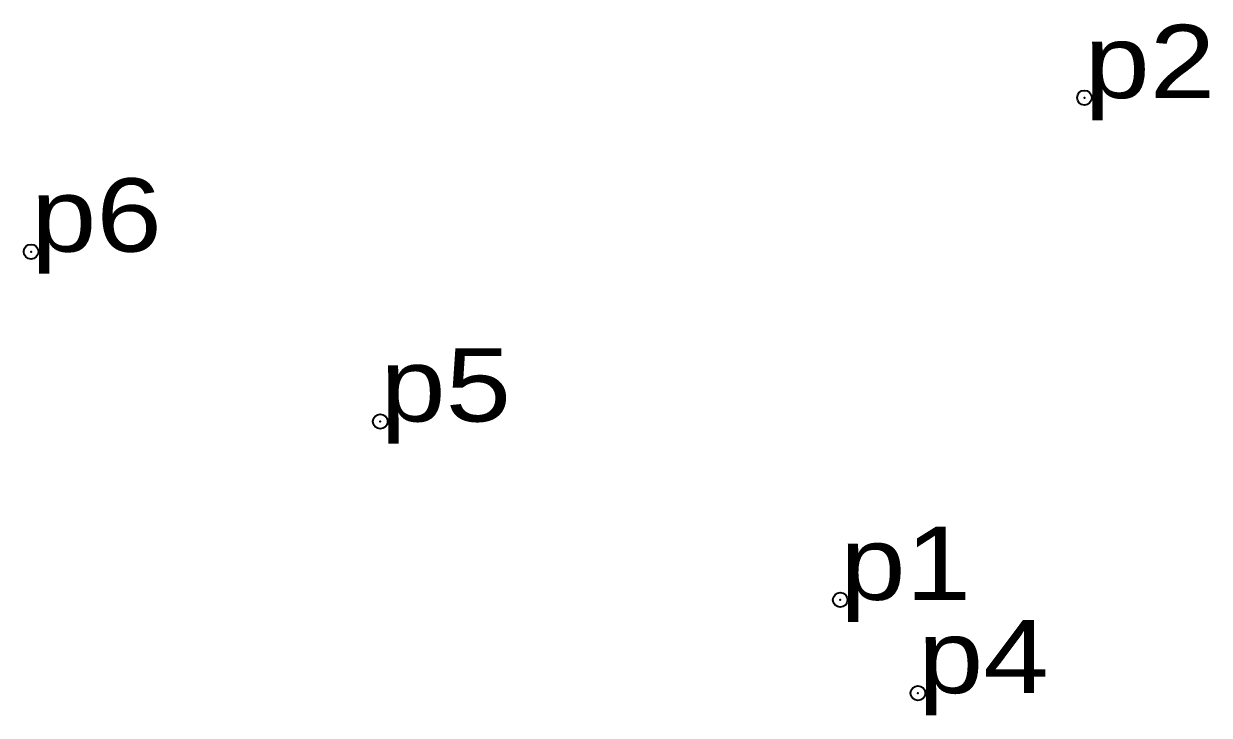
# Model space of a CAD drawing. Header units: metres. Extents: x 1 to 1819946, y -1 to 1851864.
# Drawn here: x 544380.03 to 544409.16, y 1836104.17 to 1836121.15 of the extents above; entities that cross this region are included whole.
import ezdxf

# ---------------------------------------------------------------- set-up
doc = ezdxf.new("R2010")
doc.units = ezdxf.units.M
doc.header["$LTSCALE"] = 0.72
doc.header["$PDMODE"] = 32
doc.header["$PDSIZE"] = 0.36
doc.layers.add('12', color=7, linetype='Continuous')
doc.layers.add('7', color=7, linetype='Continuous')

msp = doc.modelspace()

# ---------------------------------------------------------------- linework, layer by layer
at = {"layer": '7'}
for p in [(544406.09, 1836119.33), (544380.21, 1836115.55), (544388.79, 1836111.38), (544400.09, 1836107), (544402, 1836104.71)]:
    msp.add_point(p, dxfattribs=at)

# ---------------------------------------------------------------- texts
at = {"layer": '12', "width": 1.2}
for s, p in [('p2', (544406.09, 1836119.32)), ('p6', (544380.21, 1836115.55)), ('p5', (544388.79, 1836111.38)), ('p1', (544400.09, 1836107)), ('p4', (544402, 1836104.71))]:
    msp.add_text(s, height=1.8, dxfattribs=at).set_placement(p)

doc.saveas('drawing.dxf')
